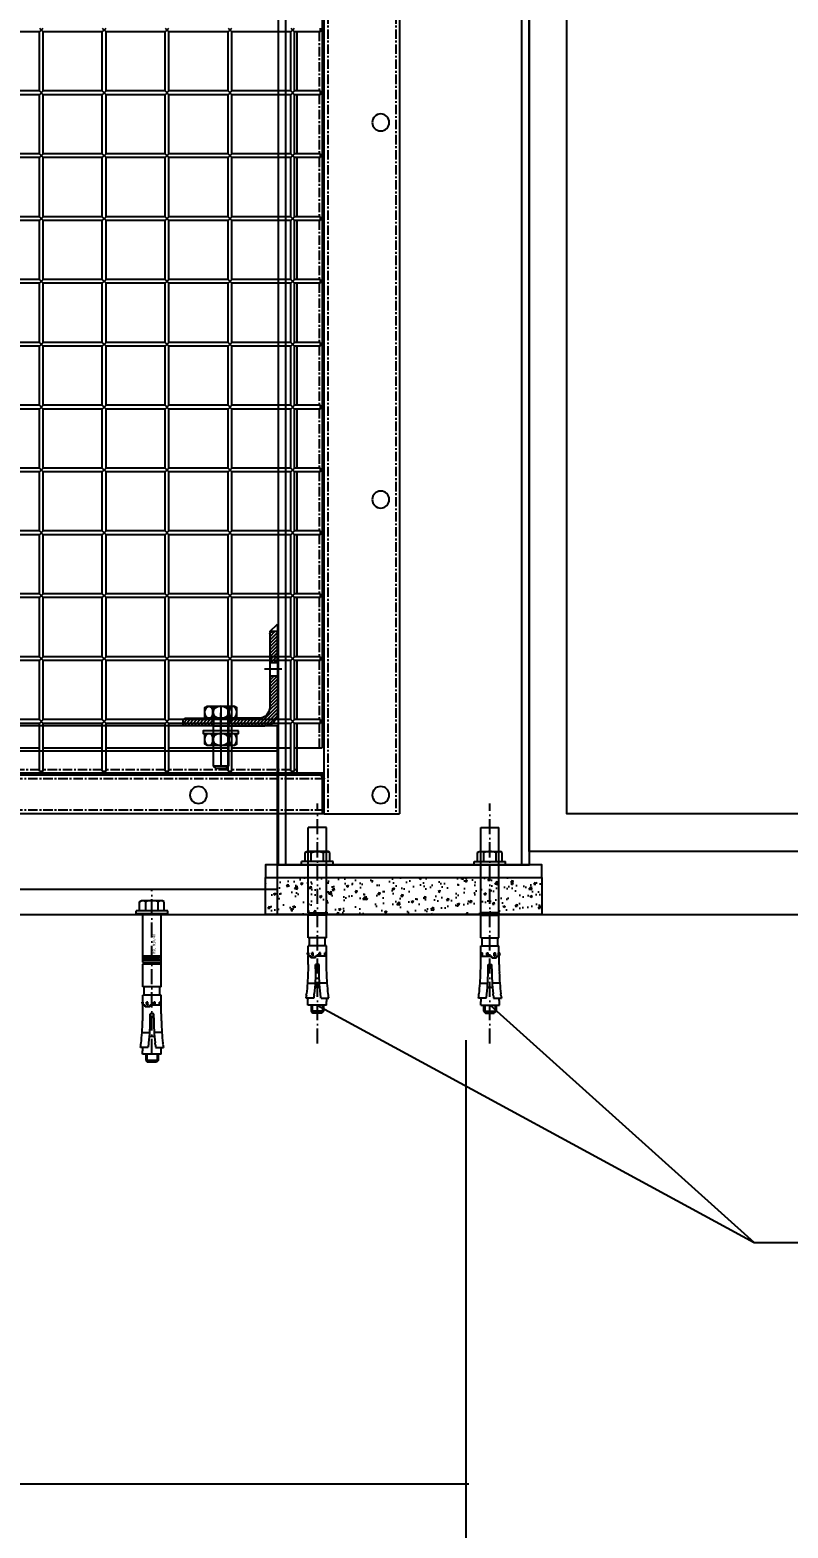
# Model space of a CAD drawing. Header units: millimetres. Extents: x -198529 to 244266, y -64 to 158464.
# Drawn here: x -163193 to -162590, y 106332 to 107524 of the extents above; entities that cross this region are included whole.
import ezdxf

# ---------------------------------------------------------------- set-up
doc = ezdxf.new("R2010")
doc.units = ezdxf.units.MM
for name, pattern in [('ACAD_ISO10W100', [18.5, 12, -3, 0.5, -3]), ('CENTER', [12, 7.5, -1.5, 1.5, -1.5]), ('HIDDEN2', [4.7625, 3.175, -1.5875])]:
    doc.linetypes.add(name, pattern=pattern)
for name, color, linetype in [('0-DCC', 30, 'Continuous'), ('0-DCC-STRUC', 180, 'Continuous'), ('0-DCC-STRUC-T', 4, 'Continuous'), ('ANCHOR BOLTS', 4, 'Continuous'), ('ANGEL STEEL_75x75x3.0', 22, 'Continuous'), ('BOLTS', 3, 'Continuous'), ('COIL-BANK', 8, 'Continuous'), ('K-CEIL-DCC-RACK', 10, 'Continuous'), ('K-CEIL-DIV-DOOR_Phase 2', 10, 'Continuous'), ('MITTELLINIEN', 3, 'ACAD_ISO10W100')]:
    doc.layers.add(name, color=color, linetype=linetype)
doc.styles.add('DIM_FONT', font='SIMPLEX', dxfattribs={"width": 0.7, "bigfont": 'GBCBIG'})
doc.dimstyles.new('DIM-1', dxfattribs={"dimtxt": 150, "dimasz": 100, "dimexe": 100, "dimexo": 100, "dimgap": 100, "dimtad": 1, "dimdec": 0, "dimzin": 12, "dimdsep": 46, "dimtxsty": 'DIM_FONT', "dimblk": 'ARCHTICK', "dimcen": 2.5, "dimclrd": 256, "dimclre": 256, "dimclrt": 256, "dimadec": 0, "dimazin": 3, "dimtfac": 1, "dimtdec": 0, "dimtix": 1, "dimtmove": 2, "dimatfit": 3, "dimfxl": 1, "dimlwd": -1, "dimlwe": -1, "dimarcsym": 0})
pattern_1 = [(45, (70645.0448, 93964.8255), (-1.325825215, 1.325825215), [])]

# ---------------------------------------------------------------- blocks, each defined once
blk = doc.blocks.new('_ArchTick')
at = {"color": 0, "linetype": 'ByBlock', "const_width": 0.4}
blk.add_lwpolyline([(-0.5, -0.5), (0.5, 0.5)], dxfattribs=at)
blk = doc.blocks.new('*D219')
at = {"layer": '0-DCC-STRUC-T', "transparency": 16777216}
for p, q in [((-166445.8, 106720), (-166445.8, 104829)), ((-159245.8, 106720), (-159245.8, 104829)), ((-166445.8, 104929), (-159245.8, 104929))]:
    blk.add_line(p, q, dxfattribs=at)
at = {"layer": 'Defpoints', "color": 0, "transparency": 16777216}
for p in [(-166445.8, 106820), (-159245.8, 106820), (-159245.8, 104929)]:
    blk.add_point(p, dxfattribs=at)
at = {"layer": '0-DCC-STRUC-T', "transparency": 16777216, "xscale": 100, "yscale": 100, "zscale": 100, "rotation": 180}
blk.add_blockref('_ArchTick', (-166445.8, 104929), dxfattribs=at)
at = {"layer": '0-DCC-STRUC-T', "transparency": 16777216, "xscale": 100, "yscale": 100, "zscale": 100}
blk.add_blockref('_ArchTick', (-159245.8, 104929), dxfattribs=at)
at = {"layer": '0-DCC-STRUC-T', "transparency": 16777216, "insert": (-162845.8, 105104), "char_height": 150, "attachment_point": 5, "style": 'DIM_FONT'}
blk.add_mtext('7200', dxfattribs=at)
blk = doc.blocks.new('*D223')
at = {"layer": '0-DCC-STRUC-T', "transparency": 16777216}
for p, q in [((-166445.8, 106720), (-166445.8, 105389)), ((-162846, 106720), (-162846, 105389)), ((-166445.8, 105489), (-162846, 105489))]:
    blk.add_line(p, q, dxfattribs=at)
at = {"layer": 'Defpoints', "color": 0, "transparency": 16777216}
for p in [(-166445.8, 106820), (-162846, 106820), (-162846, 105489)]:
    blk.add_point(p, dxfattribs=at)
at = {"layer": '0-DCC-STRUC-T', "transparency": 16777216, "xscale": 100, "yscale": 100, "zscale": 100, "rotation": 180}
blk.add_blockref('_ArchTick', (-166445.8, 105489), dxfattribs=at)
at = {"layer": '0-DCC-STRUC-T', "transparency": 16777216, "xscale": 100, "yscale": 100, "zscale": 100}
blk.add_blockref('_ArchTick', (-162846, 105489), dxfattribs=at)
at = {"layer": '0-DCC-STRUC-T', "transparency": 16777216, "insert": (-164645.9, 105664), "char_height": 150, "attachment_point": 5, "style": 'DIM_FONT'}
blk.add_mtext('3600', dxfattribs=at)
blk = doc.blocks.new('*D224')
at = {"layer": '0-DCC-STRUC-T', "transparency": 16777216}
for p, q in [((-162846, 106720), (-162846, 105389)), ((-159245.8, 106720), (-159245.8, 105389)), ((-162846, 105489), (-159245.8, 105489))]:
    blk.add_line(p, q, dxfattribs=at)
at = {"layer": 'Defpoints', "color": 0, "transparency": 16777216}
for p in [(-162846, 106820), (-159245.8, 106820), (-159245.8, 105489)]:
    blk.add_point(p, dxfattribs=at)
at = {"layer": '0-DCC-STRUC-T', "transparency": 16777216, "xscale": 100, "yscale": 100, "zscale": 100, "rotation": 180}
blk.add_blockref('_ArchTick', (-162846, 105489), dxfattribs=at)
at = {"layer": '0-DCC-STRUC-T', "transparency": 16777216, "xscale": 100, "yscale": 100, "zscale": 100}
blk.add_blockref('_ArchTick', (-159245.8, 105489), dxfattribs=at)
at = {"layer": '0-DCC-STRUC-T', "transparency": 16777216, "insert": (-161045.9, 105664), "char_height": 150, "attachment_point": 5, "style": 'DIM_FONT'}
blk.add_mtext('3600', dxfattribs=at)
blk = doc.blocks.new('DCC2850x1800(右)')
at = {"color": 0, "linetype": 'Continuous'}
for p, q in [((62906, -72678.5), (62906, -74478.5)), ((62966, -74478.5), (62966, -72678.5)), ((62967.5, -72730.9), (62967.5, -74426.1)), ((62969, -73856.5), (62969, -73853.5)), ((62969, -73856.5), (62989.5, -73856.5)), ((62987.5, -73903.5), (62987.5, -73856.5)), ((62992.5, -73853.5), (62989.5, -73856.5)), ((62992.5, -73856.5), (62989.5, -73853.5)), ((62989.5, -73903.5), (62989.5, -73856.5)), ((62992.5, -73903.5), (62992.5, -73856.5)), ((62992.5, -73856.5), (63039.5, -73856.5)), ((63042.5, -73853.5), (63039.5, -73856.5)), ((63042.5, -73856.5), (63039.5, -73853.5)), ((63039.5, -73903.5), (63039.5, -73856.5)), ((63042.5, -73856.5), (63089.5, -73856.5)), ((63042.5, -73903.5), (63042.5, -73856.5)), ((63092.5, -73853.5), (63089.5, -73856.5)), ((63092.5, -73856.5), (63089.5, -73853.5)), ((63089.5, -73903.5), (63089.5, -73856.5)), ((63092.5, -73856.5), (63139.5, -73856.5)), ((63092.5, -73903.5), (63092.5, -73856.5)), ((63142.5, -73853.5), (63139.5, -73856.5)), ((63142.5, -73856.5), (63139.5, -73853.5)), ((63139.5, -73903.5), (63139.5, -73856.5)), ((63142.5, -73856.5), (63189.5, -73856.5)), ((63142.5, -73903.5), (63142.5, -73856.5)), ((63192.5, -73853.5), (63189.5, -73856.5)), ((63192.5, -73856.5), (63189.5, -73853.5)), ((63189.5, -73903.5), (63189.5, -73856.5)), ((63192.5, -73856.5), (63239.5, -73856.5)), ((63192.5, -73903.5), (63192.5, -73856.5)), ((62969, -73903.5), (62989.5, -73903.5)), ((62969, -73906.5), (62969, -73903.5)), ((62969, -73906.5), (62989.5, -73906.5)), ((62987.5, -73953.5), (62987.5, -73906.5)), ((62992.5, -73903.5), (62989.5, -73906.5)), ((62992.5, -73906.5), (62989.5, -73903.5)), ((62989.5, -73953.5), (62989.5, -73906.5)), ((62992.5, -73903.5), (63039.5, -73903.5)), ((62992.5, -73953.5), (62992.5, -73906.5)), ((62992.5, -73906.5), (63039.5, -73906.5)), ((63042.5, -73903.5), (63039.5, -73906.5)), ((63042.5, -73906.5), (63039.5, -73903.5)), ((63039.5, -73953.5), (63039.5, -73906.5)), ((63042.5, -73903.5), (63089.5, -73903.5)), ((63042.5, -73906.5), (63089.5, -73906.5)), ((63042.5, -73953.5), (63042.5, -73906.5)), ((63092.5, -73903.5), (63089.5, -73906.5)), ((63092.5, -73906.5), (63089.5, -73903.5)), ((63089.5, -73953.5), (63089.5, -73906.5)), ((63092.5, -73903.5), (63139.5, -73903.5)), ((63092.5, -73906.5), (63139.5, -73906.5)), ((63092.5, -73953.5), (63092.5, -73906.5)), ((63142.5, -73903.5), (63139.5, -73906.5)), ((63142.5, -73906.5), (63139.5, -73903.5)), ((63139.5, -73953.5), (63139.5, -73906.5)), ((63142.5, -73903.5), (63189.5, -73903.5)), ((63142.5, -73906.5), (63189.5, -73906.5)), ((63142.5, -73953.5), (63142.5, -73906.5)), ((63192.5, -73903.5), (63189.5, -73906.5)), ((63192.5, -73906.5), (63189.5, -73903.5)), ((63189.5, -73953.5), (63189.5, -73906.5)), ((63192.5, -73903.5), (63239.5, -73903.5)), ((63192.5, -73906.5), (63239.5, -73906.5)), ((63192.5, -73953.5), (63192.5, -73906.5)), ((62969, -73953.5), (62989.5, -73953.5)), ((62969, -73956.5), (62969, -73953.5)), ((62969, -73956.5), (62989.5, -73956.5)), ((62987.5, -74003.5), (62987.5, -73956.5)), ((62992.5, -73953.5), (62989.5, -73956.5)), ((62992.5, -73956.5), (62989.5, -73953.5)), ((62989.5, -74003.5), (62989.5, -73956.5)), ((62992.5, -73953.5), (63039.5, -73953.5)), ((62992.5, -74003.5), (62992.5, -73956.5)), ((62992.5, -73956.5), (63039.5, -73956.5)), ((63042.5, -73953.5), (63039.5, -73956.5)), ((63042.5, -73956.5), (63039.5, -73953.5)), ((63039.5, -74003.5), (63039.5, -73956.5)), ((63042.5, -73953.5), (63089.5, -73953.5)), ((63042.5, -73956.5), (63089.5, -73956.5)), ((63042.5, -74003.5), (63042.5, -73956.5)), ((63092.5, -73953.5), (63089.5, -73956.5)), ((63092.5, -73956.5), (63089.5, -73953.5)), ((63089.5, -74003.5), (63089.5, -73956.5)), ((63092.5, -73953.5), (63139.5, -73953.5)), ((63092.5, -73956.5), (63139.5, -73956.5)), ((63092.5, -74003.5), (63092.5, -73956.5)), ((63142.5, -73953.5), (63139.5, -73956.5)), ((63142.5, -73956.5), (63139.5, -73953.5)), ((63139.5, -74003.5), (63139.5, -73956.5)), ((63142.5, -73953.5), (63189.5, -73953.5)), ((63142.5, -73956.5), (63189.5, -73956.5)), ((63142.5, -74003.5), (63142.5, -73956.5)), ((63192.5, -73953.5), (63189.5, -73956.5)), ((63192.5, -73956.5), (63189.5, -73953.5)), ((63189.5, -74003.5), (63189.5, -73956.5)), ((63192.5, -73953.5), (63239.5, -73953.5)), ((63192.5, -73956.5), (63239.5, -73956.5)), ((63192.5, -74003.5), (63192.5, -73956.5)), ((62969, -74003.5), (62989.5, -74003.5)), ((62969, -74006.5), (62969, -74003.5)), ((62969, -74006.5), (62989.5, -74006.5)), ((62987.5, -74053.5), (62987.5, -74006.5)), ((62992.5, -74003.5), (62989.5, -74006.5)), ((62992.5, -74006.5), (62989.5, -74003.5)), ((62989.5, -74053.5), (62989.5, -74006.5)), ((62992.5, -74003.5), (63039.5, -74003.5)), ((62992.5, -74053.5), (62992.5, -74006.5)), ((62992.5, -74006.5), (63039.5, -74006.5)), ((63042.5, -74003.5), (63039.5, -74006.5)), ((63042.5, -74006.5), (63039.5, -74003.5)), ((63039.5, -74053.5), (63039.5, -74006.5)), ((63042.5, -74003.5), (63089.5, -74003.5)), ((63042.5, -74006.5), (63089.5, -74006.5)), ((63042.5, -74053.5), (63042.5, -74006.5)), ((63092.5, -74003.5), (63089.5, -74006.5)), ((63092.5, -74006.5), (63089.5, -74003.5)), ((63089.5, -74053.5), (63089.5, -74006.5)), ((63092.5, -74003.5), (63139.5, -74003.5)), ((63092.5, -74006.5), (63139.5, -74006.5)), ((63092.5, -74053.5), (63092.5, -74006.5)), ((63142.5, -74003.5), (63139.5, -74006.5)), ((63142.5, -74006.5), (63139.5, -74003.5)), ((63139.5, -74053.5), (63139.5, -74006.5)), ((63142.5, -74003.5), (63189.5, -74003.5)), ((63142.5, -74006.5), (63189.5, -74006.5)), ((63142.5, -74053.5), (63142.5, -74006.5)), ((63192.5, -74003.5), (63189.5, -74006.5)), ((63192.5, -74006.5), (63189.5, -74003.5)), ((63189.5, -74053.5), (63189.5, -74006.5)), ((63192.5, -74003.5), (63239.5, -74003.5)), ((63192.5, -74006.5), (63239.5, -74006.5)), ((63192.5, -74053.5), (63192.5, -74006.5)), ((62969, -74053.5), (62989.5, -74053.5)), ((62969, -74056.5), (62969, -74053.5)), ((62992.5, -74053.5), (62989.5, -74056.5)), ((62992.5, -74056.5), (62989.5, -74053.5)), ((62992.5, -74053.5), (63039.5, -74053.5)), ((63042.5, -74053.5), (63039.5, -74056.5)), ((63042.5, -74056.5), (63039.5, -74053.5)), ((63042.5, -74053.5), (63089.5, -74053.5)), ((63092.5, -74053.5), (63089.5, -74056.5)), ((63092.5, -74056.5), (63089.5, -74053.5)), ((63092.5, -74053.5), (63139.5, -74053.5)), ((63142.5, -74053.5), (63139.5, -74056.5)), ((63142.5, -74056.5), (63139.5, -74053.5)), ((63142.5, -74053.5), (63189.5, -74053.5)), ((63192.5, -74053.5), (63189.5, -74056.5)), ((63192.5, -74056.5), (63189.5, -74053.5)), ((63192.5, -74053.5), (63239.5, -74053.5)), ((62969, -74056.5), (62989.5, -74056.5)), ((62987.5, -74103.5), (62987.5, -74056.5)), ((62989.5, -74103.5), (62989.5, -74056.5)), ((62992.5, -74103.5), (62992.5, -74056.5)), ((62992.5, -74056.5), (63039.5, -74056.5)), ((63039.5, -74103.5), (63039.5, -74056.5)), ((63042.5, -74056.5), (63089.5, -74056.5)), ((63042.5, -74103.5), (63042.5, -74056.5)), ((63089.5, -74103.5), (63089.5, -74056.5)), ((63092.5, -74056.5), (63139.5, -74056.5)), ((63092.5, -74103.5), (63092.5, -74056.5)), ((63139.5, -74103.5), (63139.5, -74056.5)), ((63142.5, -74056.5), (63189.5, -74056.5)), ((63142.5, -74103.5), (63142.5, -74056.5)), ((63189.5, -74103.5), (63189.5, -74056.5)), ((63192.5, -74056.5), (63239.5, -74056.5)), ((63192.5, -74103.5), (63192.5, -74056.5)), ((62969, -74103.5), (62989.5, -74103.5)), ((62969, -74106.5), (62969, -74103.5)), ((62969, -74106.5), (62989.5, -74106.5)), ((62987.5, -74153.5), (62987.5, -74106.5)), ((62992.5, -74103.5), (62989.5, -74106.5)), ((62992.5, -74106.5), (62989.5, -74103.5)), ((62989.5, -74153.5), (62989.5, -74106.5)), ((62992.5, -74103.5), (63039.5, -74103.5)), ((62992.5, -74153.5), (62992.5, -74106.5)), ((62992.5, -74106.5), (63039.5, -74106.5)), ((63042.5, -74103.5), (63039.5, -74106.5)), ((63042.5, -74106.5), (63039.5, -74103.5)), ((63039.5, -74153.5), (63039.5, -74106.5)), ((63042.5, -74103.5), (63089.5, -74103.5)), ((63042.5, -74106.5), (63089.5, -74106.5)), ((63042.5, -74153.5), (63042.5, -74106.5)), ((63092.5, -74103.5), (63089.5, -74106.5)), ((63092.5, -74106.5), (63089.5, -74103.5)), ((63089.5, -74153.5), (63089.5, -74106.5)), ((63092.5, -74103.5), (63139.5, -74103.5)), ((63092.5, -74106.5), (63139.5, -74106.5)), ((63092.5, -74153.5), (63092.5, -74106.5)), ((63142.5, -74103.5), (63139.5, -74106.5)), ((63142.5, -74106.5), (63139.5, -74103.5)), ((63139.5, -74153.5), (63139.5, -74106.5)), ((63142.5, -74103.5), (63189.5, -74103.5)), ((63142.5, -74106.5), (63189.5, -74106.5)), ((63142.5, -74153.5), (63142.5, -74106.5)), ((63192.5, -74103.5), (63189.5, -74106.5)), ((63192.5, -74106.5), (63189.5, -74103.5)), ((63189.5, -74153.5), (63189.5, -74106.5)), ((63192.5, -74103.5), (63239.5, -74103.5)), ((63192.5, -74106.5), (63239.5, -74106.5)), ((63192.5, -74153.5), (63192.5, -74106.5)), ((62969, -74153.5), (62989.5, -74153.5)), ((62969, -74156.5), (62969, -74153.5)), ((62969, -74156.5), (62989.5, -74156.5)), ((62987.5, -74203.5), (62987.5, -74156.5)), ((62992.5, -74153.5), (62989.5, -74156.5)), ((62992.5, -74156.5), (62989.5, -74153.5)), ((62989.5, -74203.5), (62989.5, -74156.5)), ((62992.5, -74153.5), (63039.5, -74153.5)), ((62992.5, -74203.5), (62992.5, -74156.5)), ((62992.5, -74156.5), (63039.5, -74156.5)), ((63042.5, -74153.5), (63039.5, -74156.5)), ((63042.5, -74156.5), (63039.5, -74153.5)), ((63039.5, -74203.5), (63039.5, -74156.5)), ((63042.5, -74153.5), (63089.5, -74153.5)), ((63042.5, -74156.5), (63089.5, -74156.5)), ((63042.5, -74203.5), (63042.5, -74156.5)), ((63092.5, -74153.5), (63089.5, -74156.5)), ((63092.5, -74156.5), (63089.5, -74153.5)), ((63089.5, -74203.5), (63089.5, -74156.5)), ((63092.5, -74153.5), (63139.5, -74153.5)), ((63092.5, -74156.5), (63139.5, -74156.5)), ((63092.5, -74203.5), (63092.5, -74156.5)), ((63142.5, -74153.5), (63139.5, -74156.5)), ((63142.5, -74156.5), (63139.5, -74153.5)), ((63139.5, -74203.5), (63139.5, -74156.5)), ((63142.5, -74153.5), (63189.5, -74153.5)), ((63142.5, -74156.5), (63189.5, -74156.5)), ((63142.5, -74203.5), (63142.5, -74156.5)), ((63192.5, -74153.5), (63189.5, -74156.5)), ((63192.5, -74156.5), (63189.5, -74153.5)), ((63189.5, -74203.5), (63189.5, -74156.5)), ((63192.5, -74153.5), (63239.5, -74153.5)), ((63192.5, -74156.5), (63239.5, -74156.5)), ((63192.5, -74203.5), (63192.5, -74156.5)), ((62969, -74203.5), (62989.5, -74203.5)), ((62969, -74206.5), (62969, -74203.5)), ((62969, -74206.5), (62989.5, -74206.5)), ((62987.5, -74253.5), (62987.5, -74206.5)), ((62992.5, -74203.5), (62989.5, -74206.5)), ((62992.5, -74206.5), (62989.5, -74203.5)), ((62989.5, -74253.5), (62989.5, -74206.5)), ((62992.5, -74203.5), (63039.5, -74203.5)), ((62992.5, -74253.5), (62992.5, -74206.5)), ((62992.5, -74206.5), (63039.5, -74206.5)), ((63042.5, -74203.5), (63039.5, -74206.5)), ((63042.5, -74206.5), (63039.5, -74203.5)), ((63039.5, -74253.5), (63039.5, -74206.5)), ((63042.5, -74203.5), (63089.5, -74203.5)), ((63042.5, -74206.5), (63089.5, -74206.5)), ((63042.5, -74253.5), (63042.5, -74206.5)), ((63092.5, -74203.5), (63089.5, -74206.5)), ((63092.5, -74206.5), (63089.5, -74203.5)), ((63089.5, -74253.5), (63089.5, -74206.5)), ((63092.5, -74203.5), (63139.5, -74203.5)), ((63092.5, -74206.5), (63139.5, -74206.5)), ((63092.5, -74253.5), (63092.5, -74206.5)), ((63142.5, -74203.5), (63139.5, -74206.5)), ((63142.5, -74206.5), (63139.5, -74203.5)), ((63139.5, -74253.5), (63139.5, -74206.5)), ((63142.5, -74203.5), (63189.5, -74203.5)), ((63142.5, -74206.5), (63189.5, -74206.5)), ((63142.5, -74253.5), (63142.5, -74206.5)), ((63192.5, -74203.5), (63189.5, -74206.5)), ((63192.5, -74206.5), (63189.5, -74203.5)), ((63189.5, -74253.5), (63189.5, -74206.5)), ((63192.5, -74203.5), (63239.5, -74203.5)), ((63192.5, -74206.5), (63239.5, -74206.5)), ((63192.5, -74253.5), (63192.5, -74206.5)), ((62969, -74253.5), (62989.5, -74253.5)), ((62969, -74256.5), (62969, -74253.5)), ((62969, -74256.5), (62989.5, -74256.5)), ((62987.5, -74303.5), (62987.5, -74256.5)), ((62992.5, -74253.5), (62989.5, -74256.5)), ((62992.5, -74256.5), (62989.5, -74253.5)), ((62989.5, -74303.5), (62989.5, -74256.5)), ((62992.5, -74253.5), (63039.5, -74253.5)), ((62992.5, -74303.5), (62992.5, -74256.5)), ((62992.5, -74256.5), (63039.5, -74256.5)), ((63042.5, -74253.5), (63039.5, -74256.5)), ((63042.5, -74256.5), (63039.5, -74253.5)), ((63039.5, -74303.5), (63039.5, -74256.5)), ((63042.5, -74253.5), (63089.5, -74253.5)), ((63042.5, -74256.5), (63089.5, -74256.5)), ((63042.5, -74303.5), (63042.5, -74256.5)), ((63092.5, -74253.5), (63089.5, -74256.5)), ((63092.5, -74256.5), (63089.5, -74253.5)), ((63089.5, -74303.5), (63089.5, -74256.5)), ((63092.5, -74253.5), (63139.5, -74253.5)), ((63092.5, -74256.5), (63139.5, -74256.5)), ((63092.5, -74303.5), (63092.5, -74256.5)), ((63142.5, -74253.5), (63139.5, -74256.5)), ((63142.5, -74256.5), (63139.5, -74253.5)), ((63139.5, -74303.5), (63139.5, -74256.5)), ((63142.5, -74253.5), (63189.5, -74253.5)), ((63142.5, -74256.5), (63189.5, -74256.5)), ((63142.5, -74303.5), (63142.5, -74256.5)), ((63192.5, -74253.5), (63189.5, -74256.5)), ((63192.5, -74256.5), (63189.5, -74253.5)), ((63189.5, -74303.5), (63189.5, -74256.5)), ((63192.5, -74253.5), (63239.5, -74253.5)), ((63192.5, -74256.5), (63239.5, -74256.5)), ((63192.5, -74303.5), (63192.5, -74256.5)), ((62969, -74303.5), (62989.5, -74303.5)), ((62969, -74306.5), (62969, -74303.5)), ((62992.5, -74303.5), (62989.5, -74306.5)), ((62992.5, -74306.5), (62989.5, -74303.5)), ((62992.5, -74303.5), (63039.5, -74303.5)), ((63042.5, -74303.5), (63039.5, -74306.5)), ((63042.5, -74306.5), (63039.5, -74303.5)), ((63042.5, -74303.5), (63089.5, -74303.5)), ((63092.5, -74303.5), (63089.5, -74306.5)), ((63092.5, -74306.5), (63089.5, -74303.5)), ((63092.5, -74303.5), (63139.5, -74303.5)), ((63142.5, -74303.5), (63139.5, -74306.5)), ((63142.5, -74306.5), (63139.5, -74303.5)), ((63142.5, -74303.5), (63189.5, -74303.5)), ((63192.5, -74303.5), (63189.5, -74306.5)), ((63192.5, -74306.5), (63189.5, -74303.5)), ((63192.5, -74303.5), (63239.5, -74303.5)), ((62969, -74306.5), (62989.5, -74306.5)), ((62987.5, -74353.5), (62987.5, -74306.5)), ((62989.5, -74353.5), (62989.5, -74306.5)), ((62992.5, -74353.5), (62992.5, -74306.5)), ((62992.5, -74306.5), (63039.5, -74306.5)), ((63039.5, -74353.5), (63039.5, -74306.5)), ((63042.5, -74306.5), (63089.5, -74306.5)), ((63042.5, -74353.5), (63042.5, -74306.5)), ((63089.5, -74353.5), (63089.5, -74306.5)), ((63092.5, -74306.5), (63139.5, -74306.5)), ((63092.5, -74353.5), (63092.5, -74306.5)), ((63139.5, -74353.5), (63139.5, -74306.5)), ((63142.5, -74306.5), (63189.5, -74306.5)), ((63142.5, -74353.5), (63142.5, -74306.5)), ((63189.5, -74353.5), (63189.5, -74306.5)), ((63192.5, -74306.5), (63239.5, -74306.5)), ((63192.5, -74353.5), (63192.5, -74306.5)), ((62969, -74353.5), (62989.5, -74353.5)), ((62969, -74356.5), (62969, -74353.5)), ((62969, -74356.5), (62989.5, -74356.5)), ((62987.5, -74403.5), (62987.5, -74356.5)), ((62992.5, -74353.5), (62989.5, -74356.5)), ((62992.5, -74356.5), (62989.5, -74353.5)), ((62989.5, -74403.5), (62989.5, -74356.5)), ((62992.5, -74353.5), (63039.5, -74353.5)), ((62992.5, -74403.5), (62992.5, -74356.5)), ((62992.5, -74356.5), (63039.5, -74356.5)), ((63042.5, -74353.5), (63039.5, -74356.5)), ((63042.5, -74356.5), (63039.5, -74353.5)), ((63039.5, -74403.5), (63039.5, -74356.5)), ((63042.5, -74353.5), (63089.5, -74353.5)), ((63042.5, -74356.5), (63089.5, -74356.5)), ((63042.5, -74403.5), (63042.5, -74356.5)), ((63092.5, -74353.5), (63089.5, -74356.5)), ((63092.5, -74356.5), (63089.5, -74353.5)), ((63089.5, -74403.5), (63089.5, -74356.5)), ((63092.5, -74353.5), (63139.5, -74353.5)), ((63092.5, -74356.5), (63139.5, -74356.5)), ((63092.5, -74403.5), (63092.5, -74356.5)), ((63142.5, -74353.5), (63139.5, -74356.5)), ((63142.5, -74356.5), (63139.5, -74353.5)), ((63139.5, -74403.5), (63139.5, -74356.5)), ((63142.5, -74353.5), (63189.5, -74353.5)), ((63142.5, -74356.5), (63189.5, -74356.5)), ((63142.5, -74403.5), (63142.5, -74356.5)), ((63192.5, -74353.5), (63189.5, -74356.5)), ((63192.5, -74356.5), (63189.5, -74353.5)), ((63189.5, -74403.5), (63189.5, -74356.5)), ((63192.5, -74353.5), (63239.5, -74353.5)), ((63192.5, -74356.5), (63239.5, -74356.5)), ((63192.5, -74403.5), (63192.5, -74356.5)), ((62969, -74403.5), (62989.5, -74403.5)), ((62969, -74406.5), (62969, -74403.5)), ((62969, -74406.5), (62989.5, -74406.5)), ((62987.5, -74446.1), (62987.5, -74406.5)), ((62992.5, -74403.5), (62989.5, -74406.5)), ((62992.5, -74406.5), (62989.5, -74403.5)), ((62989.5, -74444.6), (62989.5, -74406.5)), ((62992.5, -74403.5), (63039.5, -74403.5)), ((62992.5, -74444.6), (62992.5, -74406.5)), ((62992.5, -74406.5), (63039.5, -74406.5)), ((63042.5, -74403.5), (63039.5, -74406.5)), ((63042.5, -74406.5), (63039.5, -74403.5)), ((63039.5, -74444.6), (63039.5, -74406.5)), ((63042.5, -74403.5), (63089.5, -74403.5)), ((63042.5, -74406.5), (63089.5, -74406.5)), ((63042.5, -74444.6), (63042.5, -74406.5)), ((63092.5, -74403.5), (63089.5, -74406.5)), ((63092.5, -74406.5), (63089.5, -74403.5)), ((63089.5, -74444.6), (63089.5, -74406.5)), ((63092.5, -74403.5), (63139.5, -74403.5)), ((63092.5, -74406.5), (63139.5, -74406.5)), ((63092.5, -74444.6), (63092.5, -74406.5)), ((63142.5, -74403.5), (63139.5, -74406.5)), ((63142.5, -74406.5), (63139.5, -74403.5)), ((63139.5, -74444.6), (63139.5, -74406.5)), ((63142.5, -74403.5), (63189.5, -74403.5)), ((63142.5, -74406.5), (63189.5, -74406.5)), ((63142.5, -74444.6), (63142.5, -74406.5)), ((63192.5, -74403.5), (63189.5, -74406.5)), ((63192.5, -74406.5), (63189.5, -74403.5)), ((63189.5, -74444.6), (63189.5, -74406.5)), ((63192.5, -74403.5), (63239.5, -74403.5)), ((63192.5, -74406.5), (63239.5, -74406.5)), ((63192.5, -74444.6), (63192.5, -74406.5)), ((62989.5, -74426.1), (62967.5, -74426.1)), ((63039.5, -74426.1), (62992.5, -74426.1)), ((63089.5, -74426.1), (63042.5, -74426.1)), ((63139.5, -74426.1), (63092.5, -74426.1)), ((63189.5, -74426.1), (63142.5, -74426.1)), ((63239.5, -74426.1), (63192.5, -74426.1)), ((62966, -74446.1), (65616, -74446.1)), ((62966, -74447.6), (65613, -74447.6)), ((62992.5, -74444.6), (62989.5, -74444.6)), ((63042.5, -74444.6), (63039.5, -74444.6)), ((63092.5, -74444.6), (63089.5, -74444.6)), ((63142.5, -74444.6), (63139.5, -74444.6)), ((63192.5, -74444.6), (63189.5, -74444.6)), ((62966, -74450.6), (62967.5, -74450.6)), ((62967.8, -74449.7), (62967.5, -74450.6)), ((62967.5, -74450.6), (62967.5, -74478.5)), ((62966, -74478.5), (62906, -74478.5)), ((62966, -74478.5), (62967.5, -74478.5)), ((62966, -74478.5), (65614.5, -74478.5))]:
    blk.add_line(p, q, dxfattribs=at)
at = {"color": 0, "linetype": 'CENTER'}
for p, q in [((62909, -72678.5), (62909, -74478.5)), ((62963, -72678.5), (62963, -74478.5)), ((62970, -73856.5), (62970, -73903.5)), ((62970, -73906.5), (62970, -73953.5)), ((62970, -73956.5), (62970, -74003.5)), ((62970, -74006.5), (62970, -74053.5)), ((62970, -74056.5), (62970, -74103.5)), ((62970, -74106.5), (62970, -74153.5)), ((62970, -74156.5), (62970, -74203.5)), ((62970, -74206.5), (62970, -74253.5)), ((62970, -74256.5), (62970, -74303.5)), ((62970, -74306.5), (62970, -74353.5)), ((62970, -74356.5), (62970, -74403.5)), ((62970, -74406.5), (62970, -74426.1)), ((62987.5, -74443.6), (62989.5, -74443.6)), ((62992.5, -74443.6), (63039.5, -74443.6)), ((63042.5, -74443.6), (63089.5, -74443.6)), ((63092.5, -74443.6), (63139.5, -74443.6)), ((63142.5, -74443.6), (63189.5, -74443.6)), ((63192.5, -74443.6), (63239.5, -74443.6)), ((62966, -74450.6), (65614.5, -74450.6)), ((62966, -74475.5), (65614.5, -74475.5))]:
    blk.add_line(p, q, dxfattribs=at)
at = {"color": 0, "linetype": 'Continuous'}
for centre in [(62921, -73928.5), (62921, -74228.5), (62921, -74463.5), (63066, -74463.5), (63066, -74463.5)]:
    blk.add_circle(centre, 6.75, dxfattribs=at)
blk.add_arc((62969, -74450.6), 3, 90, 180, dxfattribs=at)
for points, knots in [([(62969, -74447.6), (62968.8, -74447.6), (62968.3, -74448.2), (62968.1, -74448.7), (62968, -74449.1)], [0, 0, 0, 0, 0.347127, 1, 1, 1, 1]), ([(62968, -74449.1), (62968, -74449.2), (62967.9, -74449.4), (62967.8, -74449.6), (62967.8, -74449.7)], [0, 0, 0, 0, 0.488633, 1, 1, 1, 1])]:
    blk.add_open_spline(points, degree=3, knots=knots, dxfattribs=at)
blk = doc.blocks.new('DIV-DOOR-1000Wx2200H')
at = {"layer": 'K-CEIL-DIV-DOOR_Phase 2'}
for points in [[(-1000.1, 0), (-2100.1, 0), (-2100.1, 2300), (-1000.1, 2300)], [(-1030.1, 30), (-2070.1, 30), (-2070.1, 2270), (-1030.1, 2270)]]:
    blk.add_lwpolyline(points, close=True, dxfattribs=at)
blk = doc.blocks.new('H-方柱-200x8-X11')
for points in [[(-100, -1190), (100, -1190), (100, 4860.5), (-100, 4860.5)], [(-110, -1200), (110, -1200), (110, -1190), (-110, -1190)]]:
    blk.add_lwpolyline(points, close=True)
at = {"linetype": 'HIDDEN2', "ltscale": 0.1}
blk.add_lwpolyline([(-94, -1190), (94, -1190), (94, 4860.5), (-94, 4860.5)], close=True, dxfattribs=at)
blk = doc.blocks.new('柱底找平')
h = blk.add_hatch()
h.set_pattern_fill('AR-CONC', color=256, scale=0.1)
h.set_pattern_definition([(50, (-49791.086, 133537.488), (18.2184669, -1.5939086), [1.905, -20.955]), (355, (-49791.086, 133537.488), (-3.5243421, 19.1056845), [1.524, -16.7640584]), (100.451445, (-49789.567, 133537.355), (14.6941247, 17.5117752), [1.619001, -17.8090245]), (46.1842, (-49791.086, 133542.568), (27.107904, -4.2042328), [2.8575, -31.4325]), (96.635558, (-49788.827, 133542.218), (23.7404134, 24.7426125), [2.4285023, -26.713561]), (351.184151, (-49791.086, 133542.568), (23.7404134, 24.7426125), [2.2859967, -25.145973]), (21, (-49788.546, 133541.298), (15.1614391, -10.2265198), [1.905, -20.955]), (326, (-49788.546, 133541.298), (6.1802028, 18.4187966), [1.524, -16.764]), (71.451445, (-49787.282, 133540.446), (21.341642, 8.1922769), [1.619001, -17.8089938]), (37.5, (-49791.0856, 133537.488), (0.30886033, 8.4555039), [0, -16.5608, 0, -17.018, 0, -16.8275]), (7.5, (-49791.086, 133537.488), (6.68196625, 10.0180575), [0, -9.7028, 0, -16.1798, 0, -6.4135]), (327.5, (-49796.75, 133537.488), (13.55905952, -0.5728744), [0, -6.35, 0, -19.812, 0, -26.289]), (317.5, (-49799.29, 133537.488), (14.8129181, 2.5426491), [0, -8.255, 0, -13.1572, 0, -18.669])])
h.paths.add_polyline_path([(110, 29.5), (-110, 29.5), (-110, 0), (110, 0)])
at = {"layer": 'COIL-BANK'}
blk.add_lwpolyline([(-110, 29.5), (110, 29.5), (110, 0), (-110, 0)], close=True, dxfattribs=at)
blk = doc.blocks.new('M12')
at = {"layer": 'ANCHOR BOLTS'}
for p, q in [((-7.2, -38.3), (-7.2, 29.6)), ((-7.2, 29.6), (7.2, 29.6)), ((7.2, -38.3), (7.2, 29.6)), ((-12.5, 2.5), (12.5, 2.5)), ((-12.5, 0), (-12.5, 2.5)), ((-12.5, 0), (12.5, 0)), ((-9.8, 9.7), (-8.5, 10.5)), ((-9.8, 2.5), (-9.8, 9.7)), ((-8.5, 10.5), (8.5, 10.5)), ((-4.9, 2.5), (-4.9, 9.7)), ((0, 0), (0, 0)), ((4.9, 2.5), (4.9, 9.7)), ((9.8, 9.7), (8.5, 10.5)), ((9.8, 2.5), (9.8, 9.7)), ((12.5, 0), (12.5, 2.5)), ((7.2, -38.3), (-7.2, -38.3)), ((-7.2, -58), (-7.2, -40)), ((-7.2, -40), (7.2, -40)), ((-7, -38.3), (-7, -40)), ((7, -38.3), (7, -40)), ((7.2, -58), (7.2, -40)), ((-7.2, -58), (7.2, -58)), ((-6.2, -64.5), (-6.2, -58)), ((6.2, -64.5), (6.2, -58)), ((-7.2, -64.5), (7.2, -64.5)), ((-7.2, -72.6), (-7.2, -64.5)), ((-7.2, -70.1), (-6, -70.1)), ((-7.2, -71.1), (-7.2, -70.1)), ((-6.4, -72.6), (-7.2, -71.1)), ((-7.2, -71.1), (-6.8, -71.1)), ((-6.8, -71.1), (-6.8, -70.1)), ((-6, -72.6), (-6.8, -71.1)), ((-6, -72.6), (-6, -70.1)), ((-2.5, -71.1), (-2.5, -70.1)), ((-2.5, -70.1), (-1.5, -70.1)), ((-2.2, -72.6), (-2.5, -71.1)), ((-2.5, -71.1), (-1.7, -71.1)), ((-1.7, -71.1), (-1.7, -70.1)), ((-1.5, -72.6), (-1.7, -71.1)), ((-1.5, -72.6), (-1.5, -70.1)), ((3.3, -72.6), (3.3, -70.1)), ((3.3, -70.1), (4.4, -70.1)), ((3.7, -71.1), (3.3, -72.6)), ((3.7, -71.1), (3.7, -70.1)), ((3.7, -71.1), (4.4, -71.1)), ((4.4, -71.1), (3.9, -72.6)), ((4.4, -71.1), (4.4, -70.1)), ((6.9, -72.6), (6.9, -70.1)), ((6.9, -70.1), (7.9, -70.1)), ((7.7, -71.1), (6.9, -72.6)), ((7.9, -71.1), (7.1, -72.6)), ((7.2, -70.1), (7.2, -64.5)), ((7.7, -71.1), (7.7, -70.1)), ((7.7, -71.1), (7.9, -71.1)), ((7.9, -71.1), (7.9, -70.1)), ((-7.3, -79.4), (-7.3, -72.6)), ((-7.2, -72.6), (1.6, -72.6)), ((-1.4, -79.4), (1.4, -79.4)), ((-1.4, -82.8), (-1.4, -79.4)), ((1.4, -82.8), (1.4, -79.4)), ((1.6, -74), (1.6, -72.6)), ((1.6, -74), (5.3, -74)), ((3.3, -72.6), (3.9, -72.6)), ((5.3, -74), (5.3, -72.6)), ((5.3, -72.6), (7.3, -72.6)), ((7.2, -72.6), (7.2, -72.3)), ((7.3, -79.4), (7.3, -72.6)), ((-7.9, -94.2), (-1.8, -94.2)), ((7.9, -94.2), (1.8, -94.2)), ((-2.9, -106.1), (-9.2, -106.1)), ((-8.8, -103.6), (-8.7, -102.6)), ((-2.6, -103.7), (-2.5, -102.6)), ((-1.8, -97.4), (1.8, -97.4)), ((2.6, -103.7), (2.5, -102.6)), ((2.9, -106.1), (9.2, -106.1)), ((8.8, -103.6), (8.7, -102.6)), ((-7.2, -111.6), (-7.2, -108.8)), ((-7.2, -111.6), (7.5, -111.6)), ((-5, -111.6), (-5, -116.5)), ((-5, -116.5), (5, -116.5)), ((-5, -116.5), (-3.5, -118)), ((-4.1, -111.6), (-4.1, -117.4)), ((-3.5, -118), (3.5, -118)), ((5, -116.5), (3.5, -118)), ((4.1, -111.6), (4.1, -117.4)), ((5, -111.6), (5, -116.5)), ((7.5, -111.6), (7.5, -108.8))]:
    blk.add_line(p, q, dxfattribs=at)
for centre, radius, start, end in [((-7.3, 6.2), 4.3, 55.4349, 120), ((0, -5.7), 16.2, 72.412, 107.588), ((7.3, 6.2), 4.3, 60, 124.5651), ((-57.1, -81.1), 49.8, 354.7484, 1.9185), ((-192.6, -82.4), 191.2, 353.934, 359.8976), ((192.6, -82.4), 191.2, 180.1024, 186.066), ((57.1, -81.1), 49.8, 178.0815, 185.2516), ((-192.6, -81.1), 185.2, 353.317, 358.5899), ((192.6, -81.1), 185.2, 181.4101, 186.683), ((-192.6, -81.1), 185.2, 352.2409, 353.019), ((21.5, -108.8), 28.8, 174.5741, 180), ((-192.6, -82.4), 191.2, 352.8882, 353.6179), ((192.6, -82.4), 191.2, 186.3821, 187.1118), ((-21.3, -108.8), 28.8, 0, 5.4259), ((192.6, -81.1), 185.2, 186.981, 187.7591)]:
    blk.add_arc(centre, radius, start, end, dxfattribs=at)
at = {"layer": 'MITTELLINIEN', "color": 8}
blk.add_line((0, -142.1), (0, 48.7), dxfattribs=at)
blk = doc.blocks.new('A$C2DBF4B5B')
h = blk.add_hatch()
h.set_pattern_fill('ANSI31', color=256, scale=15, style=0)
h.set_pattern_definition(pattern_1)
edge = h.paths.add_edge_path()
edge.add_line((39.5, 75), (10, 75))
edge.add_arc((10, 65), 10, 90, 180)
edge.add_line((0, 65), (0, 35.5))
edge.add_line((0, 35.5), (6, 35.5))
edge.add_line((6, 35.5), (6, 60))
edge.add_arc((15, 60), 9, 90, 180, ccw=False)
edge.add_line((15, 69), (39.5, 69))
edge.add_line((39.5, 69), (39.5, 75))
h = blk.add_hatch()
h.set_pattern_fill('ANSI31', color=256, scale=15, style=0)
h.set_pattern_definition(pattern_1)
edge = h.paths.add_edge_path()
edge.add_line((50.5, 69), (50.5, 75))
edge.add_line((50.5, 75), (75, 75))
edge.add_line((75, 75), (75, 71))
edge.add_arc((73, 71), 2, -90, 0, ccw=False)
edge.add_line((73, 69), (50.5, 69))
h = blk.add_hatch()
h.set_pattern_fill('ANSI31', color=256, scale=15, style=0)
h.set_pattern_definition(pattern_1)
edge = h.paths.add_edge_path()
edge.add_line((0, 24.5), (6, 24.5))
edge.add_line((6, 24.5), (6, 2))
edge.add_arc((4, 2), 2, -90, 0, ccw=False)
edge.add_line((4, 0), (0, 0))
edge.add_line((0, 0), (0, 24.5))
for p, q in [((39.5, 75), (10, 75)), ((50.5, 75), (39.5, 75)), ((39.5, 75), (39.5, 69)), ((50.5, 69), (50.5, 75)), ((50.5, 75), (75, 75)), ((75, 75), (75, 71)), ((0, 35.5), (0, 65)), ((6, 60), (6, 35.5)), ((39.5, 69), (15, 69)), ((50.5, 69), (39.5, 69)), ((73, 69), (50.5, 69)), ((0, 24.5), (0, 35.5)), ((6, 35.5), (0, 35.5)), ((0, 24.5), (6, 24.5)), ((0, 24.5), (0, 0)), ((6, 35.5), (6, 24.5)), ((6, 2), (6, 24.5)), ((0, 0), (4, 0))]:
    blk.add_line(p, q)
at = {"color": 8}
for p, q in [((45, 78.6), (45, 64.7)), ((-3.6, 30), (10.3, 30))]:
    blk.add_line(p, q, dxfattribs=at)
for centre, radius, start, end in [((10, 65), 10, 90, 180), ((15, 60), 9, 90, 180), ((73, 71), 2, 270, 0), ((4, 2), 2, 270, 0)]:
    blk.add_arc(centre, radius, start, end)
blk = doc.blocks.new('A$C4EA80240')
for p, q in [((2.6, 9.7), (1.3, 9.7)), ((2.6, 2.1), (1.3, 2.1)), ((10.2, 9.7), (6.4, 9.7)), ((10.1, 2.1), (6.4, 2.1)), ((7.7, 1.1), (7.7, 10.7)), ((21.6, 9.7), (17.9, 9.7)), ((21.6, 2.1), (17.9, 2.1)), ((20.4, 1.1), (20.4, 10.7)), ((26.7, 2.1), (26.7, 9.7))]:
    blk.add_line(p, q)
at = {"color": 8}
blk.add_line((14, 0), (14, 11.7), dxfattribs=at)
blk.add_lwpolyline([(28, 12.7), (0, 12.7), (0, 10.7), (28, 10.7)], close=True)
blk.add_lwpolyline([(25.5, 2.1), (26.7, 2.1), (25, 1.1), (3.1, 1.1), (1.3, 2.1), (1.3, 9.7), (3.1, 10.7), (25, 10.7), (26.7, 9.7), (25.5, 9.7)])
blk.add_ellipse((4.5, 5.9), major_axis=(0, 4.8), ratio=0.661547)
at = {"extrusion": (0, 0, -1)}
for centre, major_axis, ratio in [((14, 5.9), (6.36, 0), 0.753789), ((23.5, 5.9), (0, 4.8), 0.661547)]:
    blk.add_ellipse(centre, major_axis=major_axis, ratio=ratio, dxfattribs=at)
blk = doc.blocks.new('A$C147C6879')
at = {"layer": 'BOLTS'}
for p, q in [((8.6, 25.4), (1, 25.4)), ((9.6, 19), (0, 19)), ((0, 12.7), (47.6, 12.7)), ((1, 20.3), (1, 16.6)), ((8.6, 20.3), (8.6, 16.6)), ((9.6, 18.7), (47.6, 18.7)), ((49.6, 16.7), (47.6, 18.7)), ((47.6, 18.7), (47.6, 6.7)), ((49.6, 16.7), (49.6, 8.7)), ((9.6, 6.3), (0, 6.3)), ((1, 8.8), (1, 5.1)), ((1, 1.2), (1, 0)), ((8.6, 8.8), (8.6, 5.1)), ((8.6, 1.2), (8.6, 0)), ((9.6, 6.7), (47.6, 6.7)), ((47.6, 6.7), (49.6, 8.7))]:
    blk.add_line(p, q, dxfattribs=at)
blk.add_lwpolyline([(8.6, 24.2), (8.6, 25.4), (9.6, 23.7), (9.6, 1.7), (8.6, 0), (1, 0), (0, 1.7), (0, 23.7), (1, 25.4), (1, 24.2)], dxfattribs=at)
at = {"layer": 'BOLTS', "extrusion": (0, 0, -1)}
for centre, major_axis, ratio in [((4.8, 22.2), (-4.8, 0), 0.661547), ((4.8, 12.7), (0, 6.36), 0.753789)]:
    blk.add_ellipse(centre, major_axis=major_axis, ratio=ratio, dxfattribs=at)
at = {"layer": 'BOLTS'}
blk.add_ellipse((4.8, 3.2), major_axis=(-4.8, 0), ratio=0.661547, dxfattribs=at)
blk = doc.blocks.new('H10_40')
for p, q in [((0, -12.5), (0, 12.5)), ((0, 12.5), (2.5, 12.5)), ((2.5, -12.5), (2.5, 12.5)), ((-116.5, 5), (-118, 3.5)), ((-118, -3.5), (-118, 3.5)), ((-111.6, 4.1), (-117.4, 4.1)), ((-111.6, 5), (-116.5, 5)), ((-116.5, -5), (-116.5, 5)), ((-111.6, -7.2), (-111.6, 7.5)), ((-111.6, 7.5), (-108.8, 7.5)), ((-106.1, 2.9), (-106.1, 9.2)), ((-103.7, 2.6), (-102.6, 2.5)), ((-103.6, 8.8), (-102.6, 8.7)), ((-97.4, -1.8), (-97.4, 1.8)), ((-94.2, 7.9), (-94.2, 1.8)), ((-82.8, 1.4), (-79.4, 1.4)), ((-79.4, 7.3), (-72.6, 7.3)), ((-79.4, -1.4), (-79.4, 1.4)), ((-74, 1.6), (-74, 5.3)), ((-74, 5.3), (-72.6, 5.3)), ((-74, 1.6), (-72.6, 1.6)), ((-71.1, 7.9), (-72.6, 7.1)), ((-71.1, 7.7), (-72.6, 6.9)), ((-72.6, 5.3), (-72.6, 7.3)), ((-72.6, 7.2), (-72.3, 7.2)), ((-72.6, 6.9), (-70.1, 6.9)), ((-71.1, 4.4), (-72.6, 3.9)), ((-72.6, 3.3), (-72.6, 3.9)), ((-71.1, 3.7), (-72.6, 3.3)), ((-72.6, 3.3), (-70.1, 3.3)), ((-72.6, -7.2), (-72.6, 1.6)), ((-71.1, 7.9), (-70.1, 7.9)), ((-71.1, 7.7), (-71.1, 7.9)), ((-71.1, 7.7), (-70.1, 7.7)), ((-71.1, 4.4), (-70.1, 4.4)), ((-71.1, 3.7), (-71.1, 4.4)), ((-71.1, 3.7), (-70.1, 3.7)), ((-70.1, 6.9), (-70.1, 7.9)), ((-70.1, 7.2), (-64.5, 7.2)), ((-70.1, 3.3), (-70.1, 4.4)), ((-64.5, -7.2), (-64.5, 7.2)), ((-64.5, 6.2), (-58, 6.2)), ((-58, 7.2), (-40, 7.2)), ((-58, -7.2), (-58, 7.2)), ((-40, -7.2), (-40, 7.2)), ((-38.3, 7), (-40, 7)), ((-38.3, 7.2), (0, 7.2)), ((-38.3, 7.2), (-38.3, -7.2)), ((0, 0), (0, 0)), ((2.5, 9.8), (9.7, 9.8)), ((2.5, 4.9), (9.7, 4.9)), ((9.7, 9.8), (10.5, 8.5)), ((10.5, -8.5), (10.5, 8.5)), ((-116.5, -5), (-118, -3.5)), ((-111.6, -4.1), (-117.4, -4.1)), ((-111.6, -5), (-116.5, -5)), ((-111.6, -7.2), (-108.8, -7.2)), ((-106.1, -2.9), (-106.1, -9.2)), ((-103.7, -2.6), (-102.6, -2.5)), ((-103.6, -8.8), (-102.6, -8.7)), ((-94.2, -7.9), (-94.2, -1.8)), ((-82.8, -1.4), (-79.4, -1.4)), ((-79.4, -7.3), (-72.6, -7.3)), ((-72.6, -1.5), (-70.1, -1.5)), ((-72.6, -1.5), (-71.1, -1.7)), ((-72.6, -2.2), (-71.1, -2.5)), ((-72.6, -6), (-71.1, -6.8)), ((-72.6, -6), (-70.1, -6)), ((-72.6, -6.4), (-71.1, -7.2)), ((-72.6, -7.2), (-64.5, -7.2)), ((-71.1, -1.7), (-70.1, -1.7)), ((-71.1, -2.5), (-71.1, -1.7)), ((-71.1, -2.5), (-70.1, -2.5)), ((-71.1, -6.8), (-70.1, -6.8)), ((-71.1, -7.2), (-71.1, -6.8)), ((-71.1, -7.2), (-70.1, -7.2)), ((-70.1, -2.5), (-70.1, -1.5)), ((-70.1, -7.2), (-70.1, -6)), ((-64.5, -6.2), (-58, -6.2)), ((-58, -7.2), (-40, -7.2)), ((-38.3, -7), (-40, -7)), ((-38.3, -7.2), (0, -7.2)), ((2.5, -4.9), (9.7, -4.9)), ((2.5, -9.8), (9.7, -9.8)), ((9.7, -9.8), (10.5, -8.5)), ((0, -12.5), (2.5, -12.5))]:
    blk.add_line(p, q)
at = {"color": 1}
for p, q in [((-36.7, -7), (-36.7, 7)), ((-33.7, 7), (-36.7, 7)), ((-36.2, 5.5), (-36.2, 6.5)), ((-34.2, 6.5), (-36.2, 6.5)), ((-34.2, 5.5), (-36.2, 5.5)), ((-36.2, 1.1), (-36.2, 5.2)), ((-35.4, 5.2), (-36.2, 5.2)), ((-35.4, 1.1), (-36.2, 1.1)), ((-35.4, 3.7), (-35.4, 5.2)), ((-34.2, 3.7), (-35.4, 3.7)), ((-34.2, 2.7), (-35.4, 2.7)), ((-35.4, 1.1), (-35.4, 2.7)), ((-34.2, 1.8), (-35.1, 1.8)), ((-35.1, 1.8), (-35.1, -0.1)), ((-34.2, 5.5), (-34.2, 6.5)), ((-34.2, 2.7), (-34.2, 3.7)), ((-34.2, -1.1), (-34.2, 1.8)), ((-34, 7.2), (-33.9, 7.2)), ((-33.7, -7), (-33.7, 7)), ((-33.7, -7), (-36.7, -7)), ((-36.2, -1.1), (-36.2, -0.1)), ((-35.1, -0.1), (-36.2, -0.1)), ((-34.2, -1.1), (-36.2, -1.1)), ((-36.2, -2.3), (-36.2, -1.4)), ((-34.2, -1.4), (-36.2, -1.4)), ((-34.2, -2.3), (-36.2, -2.3)), ((-34.2, -2.6), (-36.2, -2.6)), ((-36.2, -3.5), (-36.2, -2.6)), ((-35.6, -3.5), (-36.2, -3.5)), ((-36.2, -6.5), (-36.2, -5.5)), ((-35.6, -5.5), (-36.2, -5.5)), ((-34.2, -6.5), (-36.2, -6.5)), ((-35.6, -5.5), (-35.6, -3.5)), ((-34.8, -3.5), (-34.2, -3.5)), ((-34.8, -5.5), (-34.8, -3.5)), ((-34.2, -5.5), (-34.8, -5.5)), ((-34.2, -2.3), (-34.2, -1.4)), ((-34.2, -3.5), (-34.2, -2.6)), ((-34.2, -6.5), (-34.2, -5.5))]:
    blk.add_line(p, q, dxfattribs=at)
for centre, radius, start, end in [((-108.8, -21.3), 28.8, 84.5741, 90), ((-81.1, 192.6), 185.2, 262.2409, 263.019), ((-82.4, 192.6), 191.2, 262.8882, 263.6179), ((-81.1, 192.6), 185.2, 263.317, 268.5899), ((-82.4, 192.6), 191.2, 263.934, 269.8976), ((-81.1, 57.1), 49.8, 264.7484, 271.9185), ((6.2, 7.3), 4.3, 325.4349, 30), ((-5.7, 0), 16.2, 342.412, 17.588), ((-108.8, 21.5), 28.8, 270, 275.4259), ((-82.4, -192.6), 191.2, 96.3821, 97.1118), ((-81.1, -192.6), 185.2, 96.981, 97.7591), ((-82.4, -192.6), 191.2, 90.1024, 96.066), ((-81.1, -192.6), 185.2, 91.4101, 96.683), ((-81.1, -57.1), 49.8, 88.0815, 95.2516), ((6.2, -7.3), 4.3, 330, 34.5651)]:
    blk.add_arc(centre, radius, start, end)
at = {"layer": 'MITTELLINIEN', "color": 8}
blk.add_line((-111.3, 0), (20.3, 0), dxfattribs=at)
at = {"color": 1}
blk.add_text('HSL M10/40', height=2, dxfattribs=at).set_placement((-31.6, -2.6))

msp = doc.modelspace()

# ---------------------------------------------------------------- linework, layer by layer
at = {"layer": '0-DCC-STRUC'}
for points in [[(-165695.8, 106820), (-162995.8, 106820), (-162995.8, 106970), (-165695.8, 106970)], [(-165695.8, 106840), (-162995.8, 106840), (-162995.8, 106950), (-165695.8, 106950)]]:
    msp.add_lwpolyline(points, close=True, dxfattribs=at)
at = {"layer": '0-DCC-STRUC-T'}
for p, q in [((-162964.3, 106747.9), (-162616.6, 106559.2)), ((-162826.8, 106747.9), (-162616.6, 106559.2)), ((-162616.6, 106559.2), (-161795.5, 106559.2)), ((-162843.7, 106366.9), (-164030.9, 106366.9))]:
    msp.add_line(p, q, dxfattribs=at)
msp.add_lwpolyline([(-162996, 107051), (-162996, 107045), (-163002, 107045)], close=True, dxfattribs=at)
msp.add_solid([(-162996, 107051), (-162996, 107045), (-163002, 107045), (-162996, 107051)], dxfattribs=at)
at = {"layer": 'COIL-BANK'}
msp.add_line((-177765.4, 106820), (-138929, 106820), dxfattribs=at)

# ---------------------------------------------------------------- block references
at = {"layer": '0-DCC', "xscale": -1}
msp.add_blockref('DCC2850x1800(右)', (-99992.8, 181378.5), dxfattribs=at)
at = {"layer": '0-DCC-STRUC-T', "xscale": -1}
msp.add_blockref('M12', (-162964.2, 106859.5), dxfattribs=at)
at = {"layer": '0-DCC-STRUC-T'}
for name, p in [('M12', (-162826.9, 106859.5)), ('柱底找平', (-162895.5, 106820))]:
    msp.add_blockref(name, p, dxfattribs=at)
at = {"layer": 'ANCHOR BOLTS', "rotation": 90}
msp.add_blockref('H10_40', (-163095.8, 106820.4), dxfattribs=at)
at = {"layer": 'ANGEL STEEL_75x75x3.0', "xscale": -1, "rotation": 270}
msp.add_blockref('A$C2DBF4B5B', (-163071, 106970), dxfattribs=at)
at = {"layer": 'BOLTS', "rotation": 270}
msp.add_blockref('A$C147C6879', (-163053.7, 106985.6), dxfattribs=at)
at = {"layer": 'BOLTS', "color": 2}
msp.add_blockref('A$C4EA80240', (-163055, 106953.3), dxfattribs=at)
at = {"layer": 'K-CEIL-DCC-RACK'}
msp.add_blockref('H-方柱-200x8-X11', (-162895.5, 108049.5), dxfattribs=at)
at = {"layer": 'K-CEIL-DIV-DOOR_Phase 2'}
msp.add_blockref('DIV-DOOR-1000Wx2200H', (-160695.7, 106870), dxfattribs=at)

# ---------------------------------------------------------------- dimensions: what is measured, and where the dimension line sits
at = {"layer": '0-DCC-STRUC-T'}
for base, p1, p2, picture, middle in [((-159245.8, 104929), (-166445.8, 106820), (-159245.8, 106820), '*D219', (-162845.8, 105104)), ((-162846, 105489), (-166445.8, 106820), (-162846, 106820), '*D223', (-164645.9, 105664)), ((-159245.8, 105489), (-162846, 106820), (-159245.8, 106820), '*D224', (-161045.9, 105664))]:
    dim = msp.add_linear_dim(base=base, p1=p1, p2=p2, dimstyle='DIM-1', dxfattribs=at)
    dim.commit()
    dim.dimension.update_dxf_attribs({"geometry": picture, "text_midpoint": middle})

doc.saveas('drawing.dxf')
